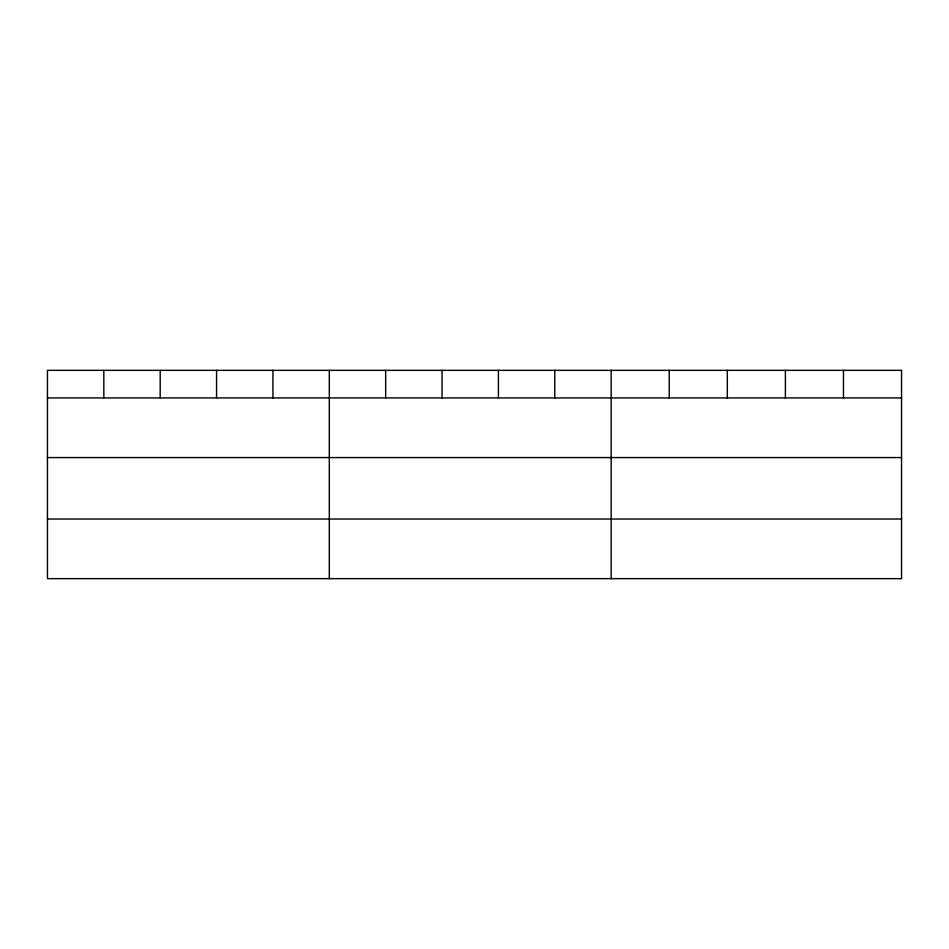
<?xml version="1.0" encoding="UTF-8"?>
<svg xmlns="http://www.w3.org/2000/svg" width="949" height="949" viewBox="0 0 949 949"><rect width="100%" height="100%" fill="white"/><g stroke="black" fill="none" stroke-linecap="round" stroke-linejoin="round"><path stroke-width="1.42" d="M47.45 397.939L901.55 397.939M47.45 457.572L901.55 457.572M47.45 519.02L901.55 519.02M843.471 370.347L843.471 397.939M785.392 370.347L785.392 397.939M727.314 370.347L727.314 397.939M669.235 370.347L669.235 397.939M611.156 370.347L611.156 578.653M554.785 370.347L554.785 397.939M498.415 370.347L498.415 397.939M442.044 370.347L442.044 397.939M385.674 370.347L385.674 397.939M329.303 370.347L329.303 578.653M272.932 370.347L272.932 397.939M216.562 370.347L216.562 397.939M160.191 370.347L160.191 397.939M103.821 370.347L103.821 397.939M901.55 370.347L47.45 370.347L47.45 578.653L901.55 578.653L901.55 370.347"/></g></svg>
